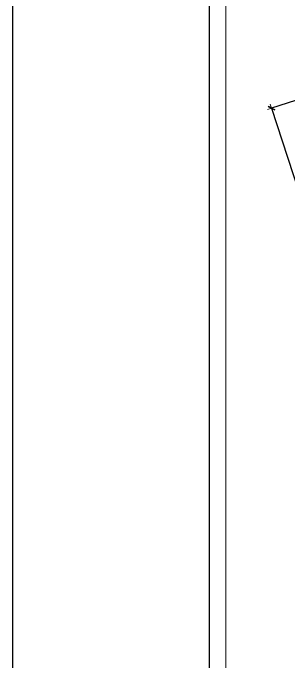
# Model space of a CAD drawing. Header units: millimetres. Extents: x 1360663 to 1465788, y -143522 to -69272.
# Drawn here: x 1360663 to 1366799, y -135173 to -120745 of the extents above; entities that cross this region are included whole.
import ezdxf

# ---------------------------------------------------------------- set-up
doc = ezdxf.new("R2010")
doc.units = ezdxf.units.MM
doc.header["$MEASUREMENT"] = 0
doc.header["$PDMODE"] = 3
for name, color, linetype, lineweight in [('CDC-KHUNGTEN', 7, 'Continuous', 20), ('CDC_02.DIM', 1, 'Continuous', 18), ('Hatch1', 250, 'Continuous', 5)]:
    doc.layers.add(name, color=color, linetype=linetype, lineweight=lineweight)
doc.layers.add('CDC.10.HATCH', color=9, linetype='Continuous')
doc.styles.add('1', font='arial.ttf', dxfattribs={"width": 0.7})
doc.dimstyles.new('X1', dxfattribs={"dimtxt": 250, "dimasz": 0.8, "dimexe": 0, "dimexo": 0, "dimgap": 90, "dimtad": 1, "dimdec": 0, "dimzin": 13, "dimdsep": 46, "dimtxsty": '1', "dimblk1": 'CHEO', "dimblk2": 'CHEO', "dimsah": 1, "dimcen": 0, "dimclrd": 256, "dimclre": 256, "dimclrt": 3, "dimadec": 0, "dimazin": 0, "dimtfac": 1, "dimtdec": 0, "dimtix": 1, "dimtmove": 2, "dimatfit": 3, "dimldrblk": 'CHEO', "dimfxl": 1, "dimtolj": 1, "dimtzin": 13, "dimarcsym": 0})

# ---------------------------------------------------------------- blocks, each defined once
blk = doc.blocks.new('CHEO')
at = {"layer": 'CDC_02.DIM'}
for points in [[(-121, 0), (121, 0)], [(0, 121), (0, -121)]]:
    blk.add_lwpolyline(points, dxfattribs=at)
at = {"layer": 'CDC_02.DIM', "color": 2, "const_width": 40}
blk.add_lwpolyline([(80, 80), (-80, -81)], dxfattribs=at)
blk = doc.blocks.new('*D14')
at = {"layer": 'CDC_02.DIM', "lineweight": -2, "transparency": 16777216}
for p, q in [((1367739, -122441), (1366431, -122865)), ((1366432, -122866), (1368916, -130526)), ((1370223, -130103), (1368916, -130527))]:
    blk.add_line(p, q, dxfattribs=at)
at = {"layer": 'Defpoints', "color": 0, "transparency": 16777216}
for p in [(1367739, -122441), (1370223, -130103), (1368916, -130527)]:
    blk.add_point(p, dxfattribs=at)
at = {"layer": 'CDC_02.DIM', "lineweight": -2, "transparency": 16777216, "xscale": 0.8, "yscale": 0.8, "zscale": 0.8}
for p, rotation in [((1366431, -122865), 107.9666944804199), ((1368916, -130527), 287.9666944804199)]:
    blk.add_blockref('CHEO', p, dxfattribs=dict(at, rotation=rotation))
at = {"layer": 'CDC_02.DIM', "color": 3, "transparency": 16777216, "insert": (1367881, -126629), "char_height": 250, "attachment_point": 5, "rotation": 287.9667, "style": '1'}
blk.add_mtext('\\A1;8054', dxfattribs=at)
blk = doc.blocks.new('Khung tên chuẩn')
at = {"layer": 'CDC-KHUNGTEN'}
blk.add_lwpolyline([(30654, -246309), (30654, -189709), (-40446, -189709), (-40446, -246309)], close=True, dxfattribs=at)
at = {"layer": 'CDC.10.HATCH', "color": 8}
blk.add_lwpolyline([(-40746, -246609), (38754, -246609), (38754, -189409), (-40746, -189409)], close=True, dxfattribs=at)
at = {"layer": 'Defpoints', "color": 1}
blk.add_lwpolyline([(-44246, -247709), (-44246, -188309), (39854, -188309), (39854, -247709), (-44246, -247709)], close=True, dxfattribs=at)

msp = doc.modelspace()

# ---------------------------------------------------------------- block references
at = {"layer": 'Hatch1', "xscale": 1.250000000640284, "yscale": 1.250000000640284, "zscale": 1.250000000640284}
msp.add_blockref('Khung tên chuẩn', (1415970.7, 166114), dxfattribs=at)

# ---------------------------------------------------------------- dimensions: what is measured, and where the dimension line sits
at = {"layer": 'CDC_02.DIM'}
dim = msp.add_aligned_dim(p1=(1367738.6, -122441.1), p2=(1370223.1, -130102.6), distance=-1374.3, dimstyle='X1', dxfattribs=at)
dim.commit()
dim.dimension.update_dxf_attribs({"geometry": '*D14', "text_midpoint": (1367880.6, -126628.6)})

doc.saveas('drawing.dxf')
